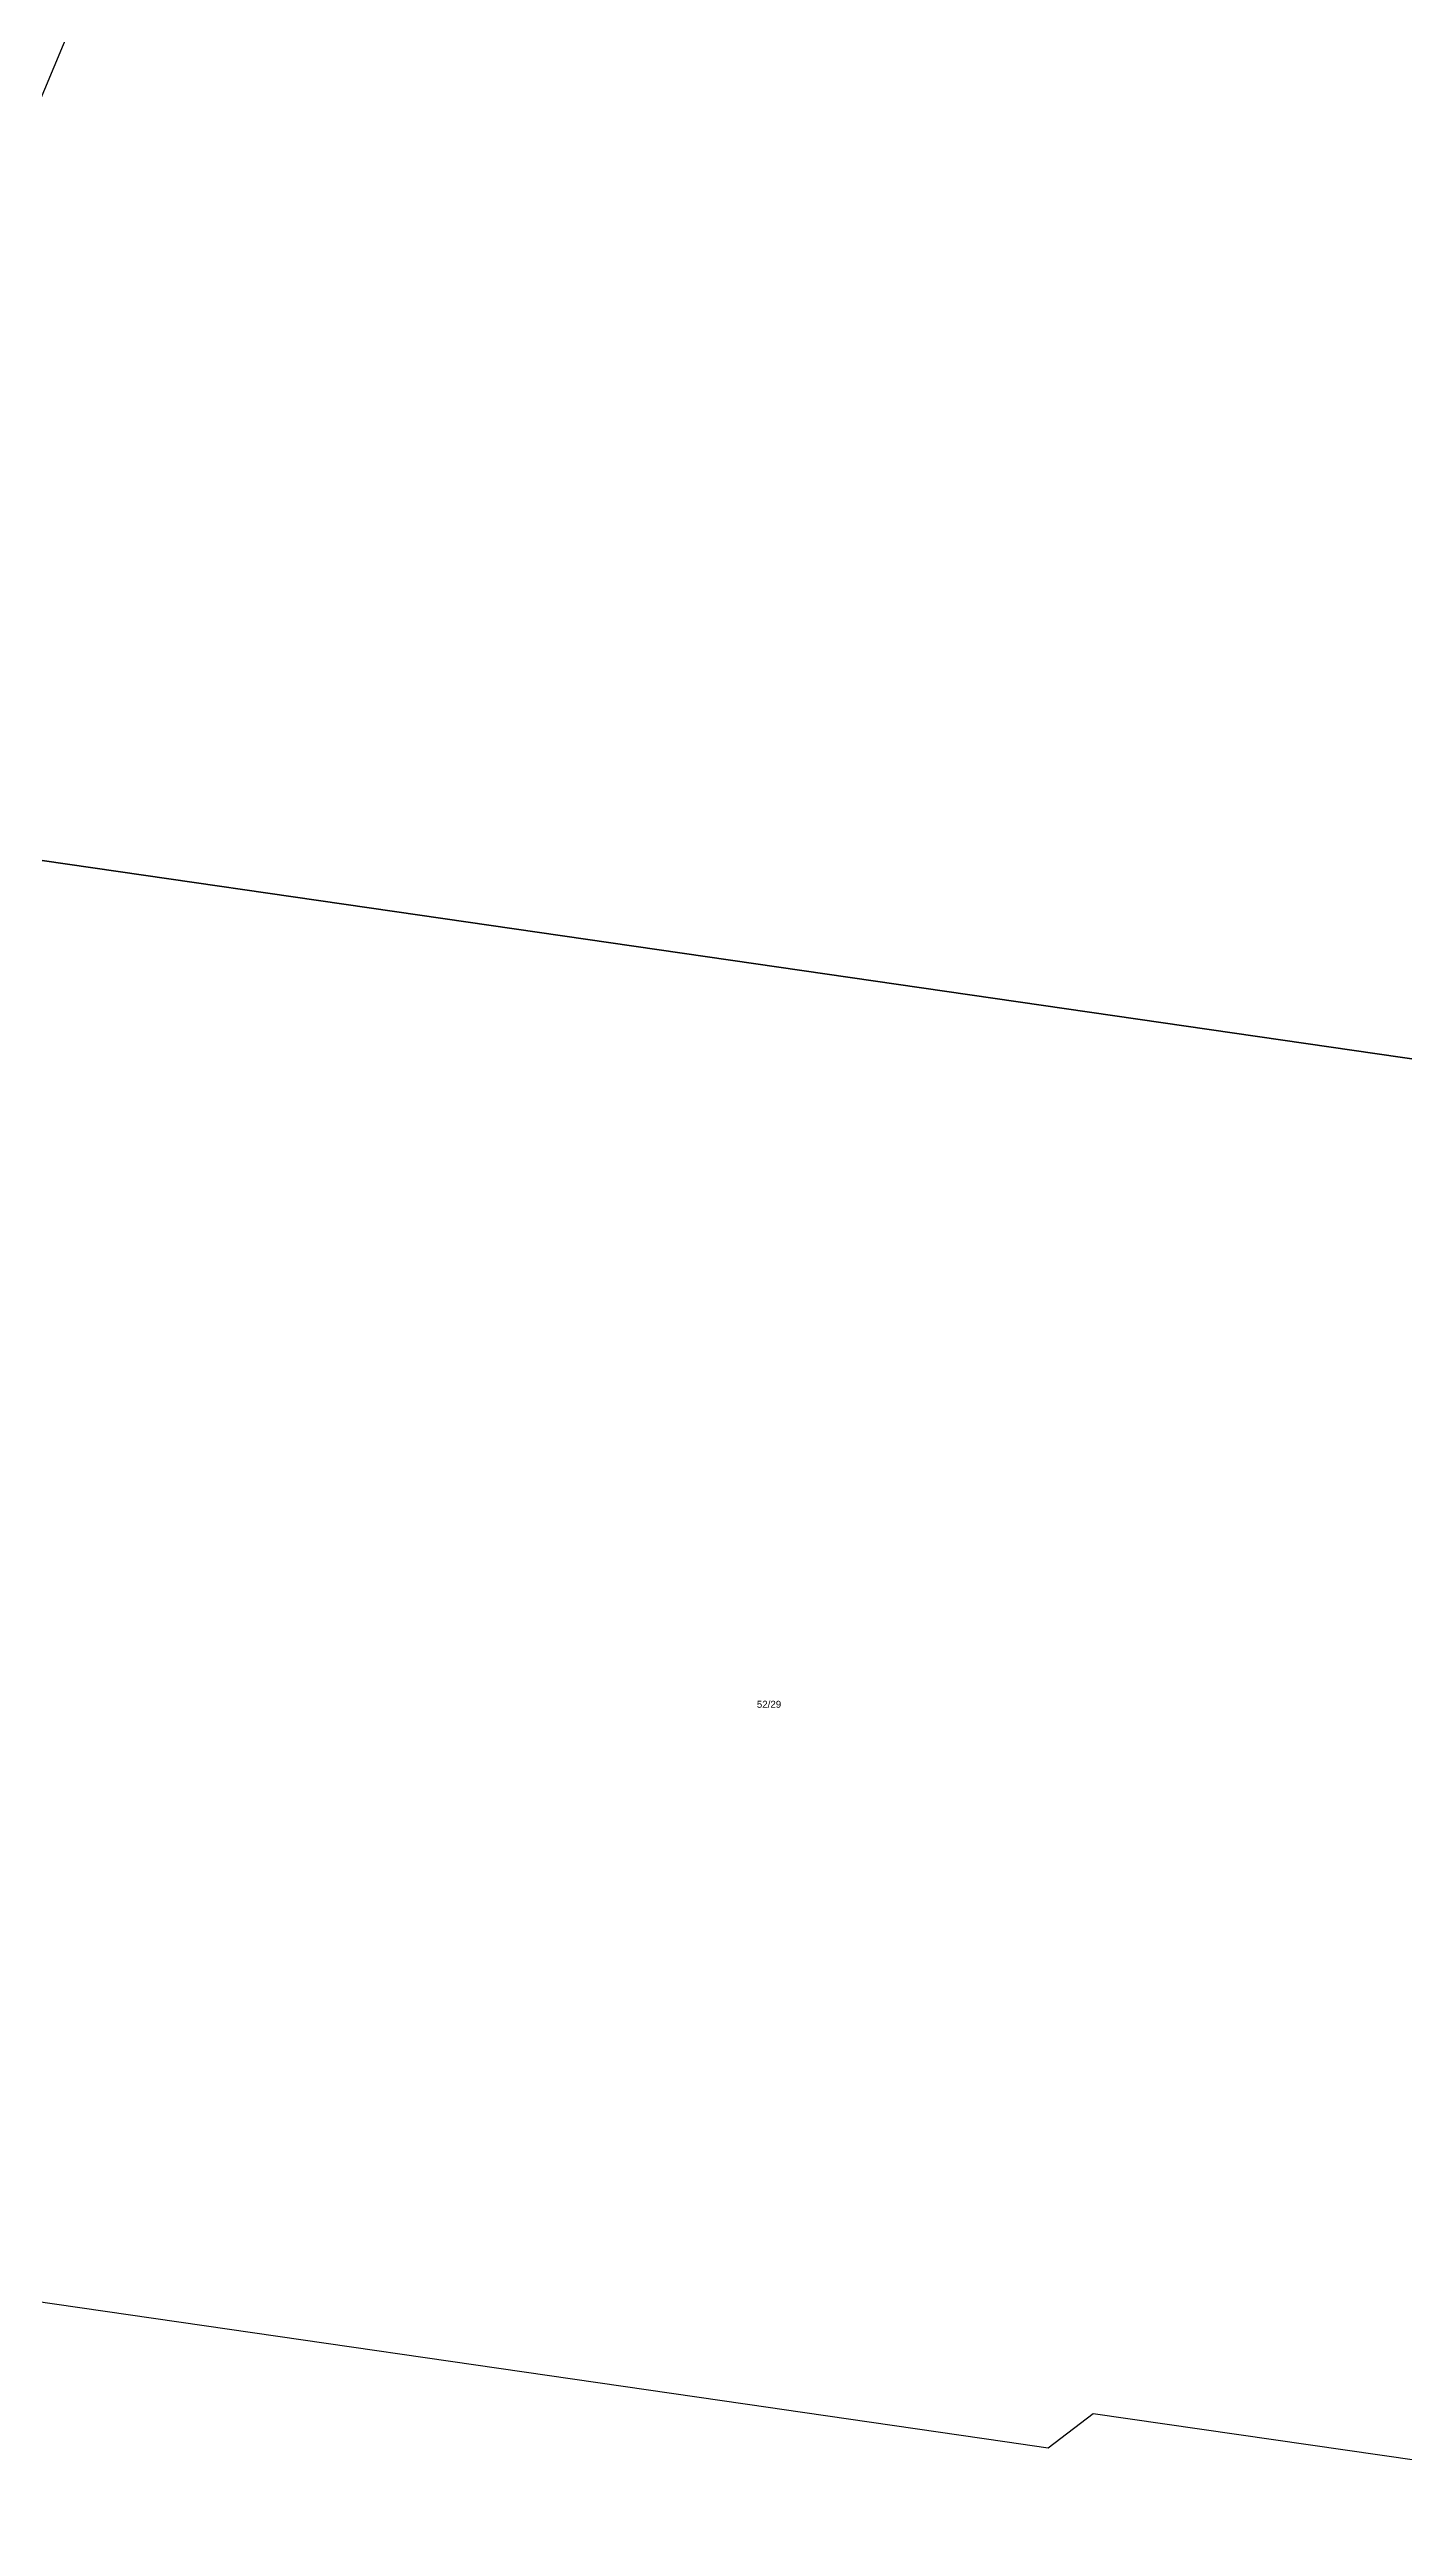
# Model space of a CAD drawing. Header units: millimetres. Extents: x 238 to 3518, y -74 to 2735.
# Drawn here: x 959.1 to 1153.7, y 1366.6 to 1719.9 of the extents above; entities that cross this region are included whole.
import ezdxf
from ezdxf.enums import TextEntityAlignment as Align

# ---------------------------------------------------------------- set-up
doc = ezdxf.new("R2010")
doc.units = ezdxf.units.MM
doc.layers.add('LP_Flurstueck_bez', color=7, linetype='Continuous')
doc.layers.add('LP_Flurstuecke', color=8, linetype='Continuous')
doc.styles.get("Standard").update_dxf_attribs({"font": 'arial.ttf'})

msp = doc.modelspace()

# ---------------------------------------------------------------- linework, layer by layer
at = {"layer": 'LP_Flurstuecke', "color": 8}
for points in [[(914.73, 1609.76), (1008.69, 1596.16), (1314.96, 1551.8), (1364.51, 1668.65), (1364.37, 1669.22), (1356.32, 1703.7), (1341.6, 1737.44), (1322.94, 1739.35), (1321.93, 1745.25), (1326.97, 1752.26), (1319.16, 1768.84), (1309.68, 1785.38), (1275.1, 1822.02), (1220.3, 1878.72), (1126.49, 1888.76), (1051.56, 1896.74), (1035.49, 1898.45)], [(833.18, 1414.8), (904.92, 1404.43), (914.81, 1402.96), (952.93, 1397.33), (1062.63, 1381.44), (1064.3, 1381.2), (1096.3, 1376.56), (1102.53, 1375.66), (1108.98, 1380.6), (1191.61, 1368.66), (1190.77, 1362.88), (1203.91, 1361.12), (1208.21, 1369.12), (1224.91, 1396.21), (1243.06, 1423.19), (1262.08, 1450.03), (1281.55, 1481.35), (1291.39, 1499.02), (1300.71, 1518.17), (1312.71, 1546.47), (1314.96, 1551.8), (1008.69, 1596.16), (914.73, 1609.76)]]:
    msp.add_lwpolyline(points, close=True, dxfattribs=at)

# ---------------------------------------------------------------- texts
at = {"layer": 'LP_Flurstueck_bez', "color": 7}
msp.add_text('52/29', height=1, dxfattribs=at).set_placement((1062.44, 1482.37), align=Align.MIDDLE_CENTER)

doc.saveas('drawing.dxf')
